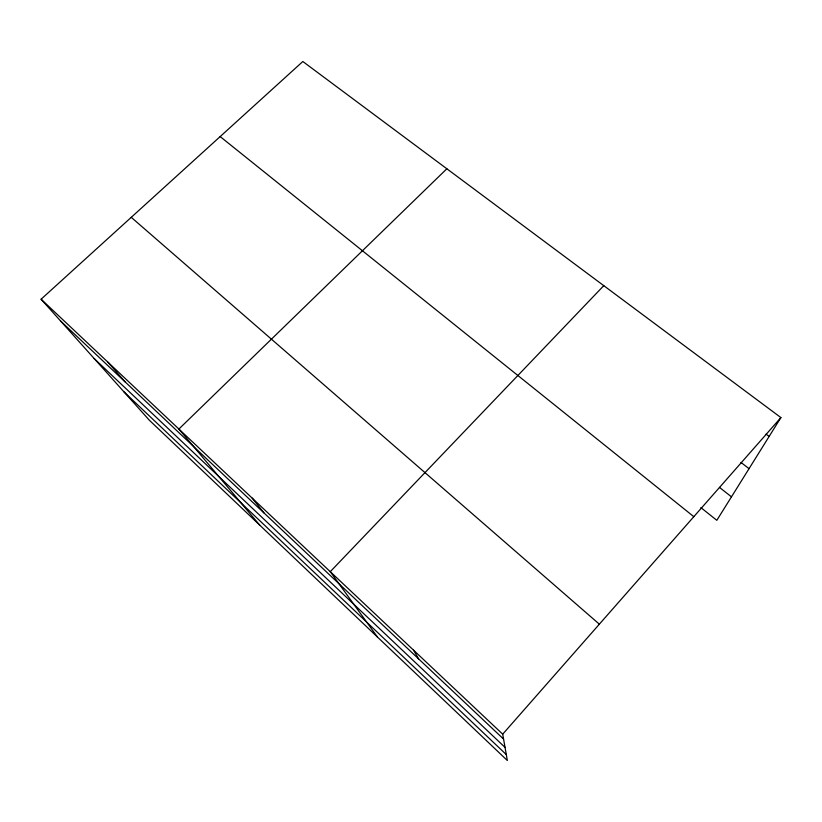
<?xml version="1.0" encoding="UTF-8"?>
<svg xmlns="http://www.w3.org/2000/svg" width="822" height="822" viewBox="0 0 822 822"><rect width="100%" height="100%" fill="white"/><g stroke="black" fill="none" stroke-linecap="round" stroke-linejoin="round"><path stroke-width="1.23" d="M41.1 299.208L502.704 734.169L507.338 760.494L149.255 420.124L41.1 299.208L302.835 61.506L780.9 417.586L716.825 520.316L700.858 507.585M502.704 734.169L780.9 417.586M603.78 285.655L330.269 571.68L377.442 637.019M446.849 168.777L178.888 429.043L259.66 525.063M766.073 434.119L769.145 436.431M740.992 462.447L749.048 468.653M719.445 487.384L731.477 496.827M220.162 136.586L693.809 516.678M131.253 217.337L599.351 624.175M60.509 320.909L503.567 739.07M94.15 358.515L505.027 747.383M124.019 391.899L506.29 754.565M107.888 362.142L125.088 381.86M252.19 498.122L264.057 513.02M413.589 650.192L418.614 658.895"/></g></svg>
